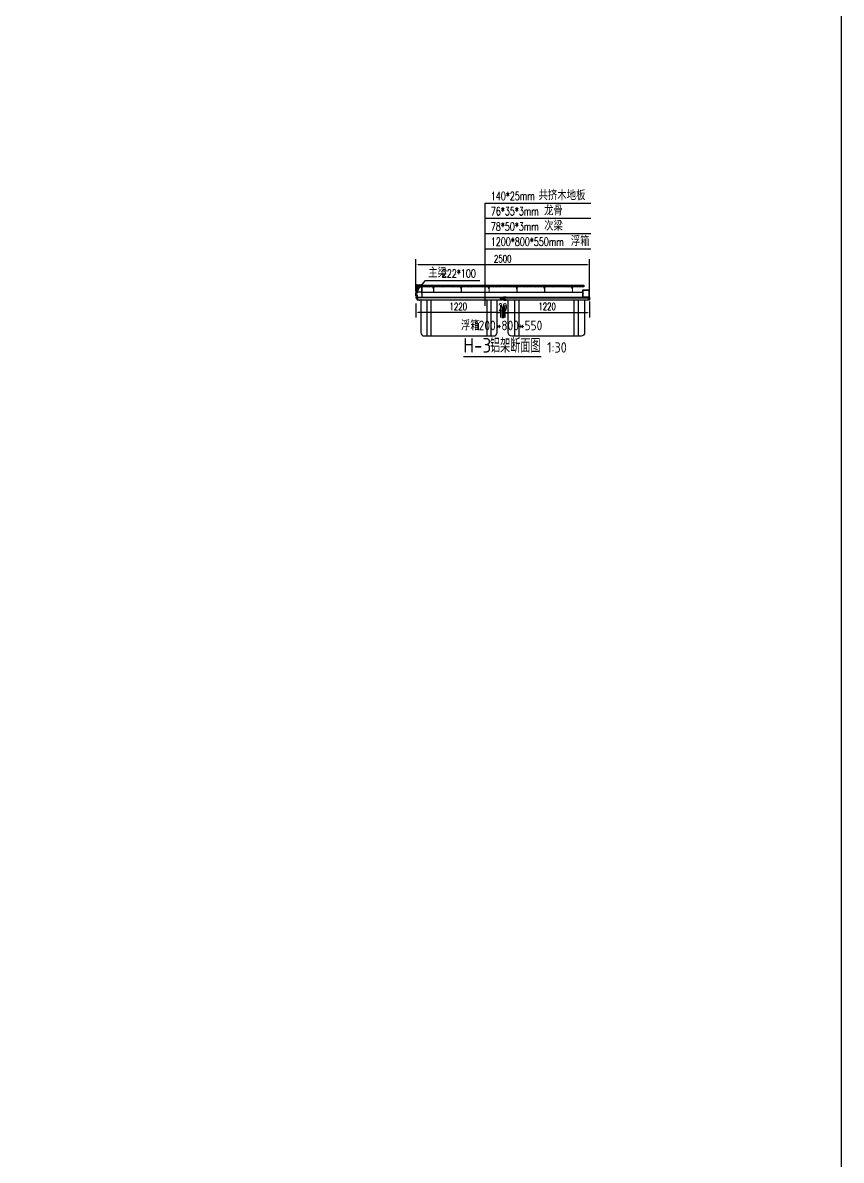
# Model space of a CAD drawing. Extents: x -89702 to 926017, y -610001 to -56924.
# Drawn here: x 151768 to 163556, y -559742 to -543348 of the extents above; entities that cross this region are included whole.
import ezdxf

# ---------------------------------------------------------------- set-up
doc = ezdxf.new("R2010")
doc.units = 0
doc.header["$LTSCALE"] = 10
doc.header["$MEASUREMENT"] = 0
for name, color, linetype in [('DIM_LEAD', 3, 'Continuous'), ('DIM_SYMB', 3, 'Continuous'), ('L-构造线', 6, 'Continuous'), ('PUB_TEXT', 7, 'Continuous'), ('W-STEEL_FRAME钢架', 3, 'Continuous'), ('W-STEEL_KEEL钢龙骨', 5, 'Continuous'), ('W-WOOD_FLOOR木地板', 30, 'Continuous'), ('浮箱U槽', 5, 'Continuous'), ('结构', 1, 'Continuous')]:
    doc.layers.add(name, color=color, linetype=linetype)
doc.styles.add('_TCH_DIM', font='SIMPLEX', dxfattribs={"bigfont": 'GBCBIG'})
doc.styles.get("Standard").update_dxf_attribs({"font": 'gbenor.shx', "bigfont": 'gbcbig.shx'})
doc.styles.add('STANDARD_T3', font='simplex.shx', dxfattribs={"width": 0.7, "bigfont": 'gbcbig.shx'})
doc.dimstyles.new('W&&30', dxfattribs={"dimtxt": 105, "dimasz": 30, "dimexe": 75, "dimexo": 90, "dimgap": 30, "dimtad": 1, "dimdec": 0, "dimzin": 0, "dimdsep": 46, "dimtxsty": 'STANDARD_T3', "dimcen": 0.09, "dimclrd": 1, "dimclre": 1, "dimclrt": 7, "dimazin": 2, "dimtfac": 1, "dimtdec": 0, "dimtix": 1, "dimtmove": 2, "dimatfit": 3, "dimfxl": 0, "dimtolj": 1, "dimtzin": 0, "dimarcsym": 0})

# ---------------------------------------------------------------- blocks, each defined once
blk = doc.blocks.new('0102')
at = {"color": 5, "lineweight": -3}
for p, q in [((-1521475, 1202749), (-1521475, 1203269)), ((-1521415, 1202749), (-1521415, 1203269)), ((-1520615, 1203269), (-1520615, 1202749)), ((-1520555, 1203269), (-1520555, 1202749))]:
    blk.add_line(p, q, dxfattribs=at)
at = {"color": 5}
blk.add_lwpolyline([(-1521615, 1203299), (-1521615, 1203269), (-1521565, 1203269), (-1520465, 1203268), (-1520415, 1203269), (-1520415, 1203299)], close=True, dxfattribs=at)
at = {"color": 5, "lineweight": -3}
blk.add_lwpolyline([(-1521565, 1203269), (-1521565, 1202799, 0.414214), (-1521515, 1202749), (-1520515, 1202749, 0.414214), (-1520465, 1202799), (-1520465, 1203269)], format="xyb", dxfattribs=at)
blk = doc.blocks.new('*D979')
at = {"layer": 'Defpoints', "color": 0, "transparency": 16777216}
for p in [(158710, -547330), (159931, -547276), (159931, -547522)]:
    blk.add_point(p, dxfattribs=at)
at = {"layer": 'W-STEEL_FRAME钢架', "color": 1, "lineweight": -2, "transparency": 16777216}
for p, q in [((159931, -547366), (159931, -547597)), ((158710, -547420), (158710, -547597)), ((158740, -547522), (159901, -547522))]:
    blk.add_line(p, q, dxfattribs=at)
at = {"layer": 'W-STEEL_FRAME钢架', "color": 1, "transparency": 16777216}
for points in [[(158740, -547517), (158740, -547527), (158710, -547522)], [(159901, -547517), (159901, -547527), (159931, -547522)]]:
    blk.add_solid(points, dxfattribs=at)
at = {"layer": 'W-STEEL_FRAME钢架', "color": 7, "transparency": 16777216, "insert": (159320, -547439), "char_height": 105, "attachment_point": 5, "style": 'STANDARD_T3'}
blk.add_mtext('\\A1;1220', dxfattribs=at)
blk = doc.blocks.new('*D977')
at = {"layer": 'Defpoints', "color": 0, "transparency": 16777216}
for p in [(157431, -547306), (158651, -547330), (157431, -547522)]:
    blk.add_point(p, dxfattribs=at)
at = {"layer": 'W-STEEL_FRAME钢架', "color": 1, "lineweight": -2, "transparency": 16777216}
for p, q in [((157431, -547396), (157431, -547597)), ((158621, -547522), (157461, -547522)), ((158651, -547420), (158651, -547597))]:
    blk.add_line(p, q, dxfattribs=at)
at = {"layer": 'W-STEEL_FRAME钢架', "color": 1, "transparency": 16777216}
for points in [[(157461, -547517), (157461, -547527), (157431, -547522)], [(158621, -547517), (158621, -547527), (158651, -547522)]]:
    blk.add_solid(points, dxfattribs=at)
at = {"layer": 'W-STEEL_FRAME钢架', "color": 7, "transparency": 16777216, "insert": (158041, -547439), "char_height": 105, "attachment_point": 5, "style": 'STANDARD_T3'}
blk.add_mtext('\\A1;1220', dxfattribs=at)
blk = doc.blocks.new('*D978')
at = {"layer": 'Defpoints', "color": 0, "transparency": 16777216}
for p in [(159931, -546832), (157431, -547310), (159931, -547318)]:
    blk.add_point(p, dxfattribs=at)
at = {"layer": 'W-STEEL_FRAME钢架', "color": 1, "lineweight": -2, "transparency": 16777216}
for p, q in [((157431, -547220), (157431, -546757)), ((157461, -546832), (159901, -546832)), ((159931, -547228), (159931, -546757))]:
    blk.add_line(p, q, dxfattribs=at)
at = {"layer": 'W-STEEL_FRAME钢架', "color": 1, "transparency": 16777216}
for points in [[(157461, -546827), (157461, -546837), (157431, -546832)], [(159901, -546827), (159901, -546837), (159931, -546832)]]:
    blk.add_solid(points, dxfattribs=at)
at = {"layer": 'W-STEEL_FRAME钢架', "color": 7, "transparency": 16777216, "insert": (158681, -546749), "char_height": 105, "attachment_point": 5, "style": 'STANDARD_T3'}
blk.add_mtext('\\A1;2500', dxfattribs=at)
blk = doc.blocks.new('$matou$00000085')
at = {"color": 0, "lineweight": 5}
for p, q in [((-17, 36, 0), (-17, 37, 0)), ((-4, 34, 0), (-4, 35, 0)), ((-1, 13, 0), (-3, 13, 0))]:
    blk.add_line(p, q, dxfattribs=at)
at = {"color": 0, "lineweight": 0, "ltscale": 0.5}
blk.add_arc((-2, 17, 0), 4.07, 274.7282, 349.8472, dxfattribs=at)
at = {"layer": '结构', "color": 0, "linetype": 'ByBlock', "lineweight": 0, "ltscale": 0.5}
for p, q in [((-7, 38, 0), (-16, 38, 0)), ((-16, 35, 0), (-8, 35, 0)), ((-7, -34, 0), (-7, 34, 0)), ((-5, 33, 0), (-4, 34, 0)), ((-4, 33, 0), (-5, 33, 0)), ((-5, 31, 0), (-4, 32, 0)), ((-4, 31, 0), (-5, 31, 0)), ((-5, 31, 0), (-4, 31, 0)), ((-4, 31, 0), (-5, 31, 0)), ((-5, 29, 0), (-4, 29, 0)), ((-4, 29, 0), (-5, 29, 0)), ((-5, 27, 0), (-4, 27, 0)), ((-4, 27, 0), (-5, 27, 0)), ((-4, 26, 0), (-5, 25, 0)), ((-5, 25, 0), (-4, 25, 0)), ((-5, 24, 0), (-4, 23, 0)), ((-4, 24, 0), (-5, 24, 0)), ((-5, 22, 0), (-4, 22, 0)), ((-4, 22, 0), (-5, 22, 0)), ((-5, 20, 0), (-4, 20, 0)), ((-4, 20, 0), (-5, 20, 0)), ((-4, 32, 0), (-4, 33, 0)), ((-4, 31, 0), (-4, 29, 0)), ((-4, 31, 0), (-4, 31, 0)), ((-4, 29, 0), (-4, 27, 0)), ((-4, 27, 0), (-4, 26, 0)), ((-4, 25, 0), (-4, 24, 0)), ((-4, 23, 0), (-4, 22, 0)), ((-4, 22, 0), (-4, 20, 0)), ((-4, 20, 0), (-4, 19, 0)), ((-4, -34, 0), (-4, 12, 0)), ((-1, 34, 0), (-1, 35, 0)), ((0, 33, 0), (-1, 34, 0)), ((-1, 33, 0), (0, 33, 0)), ((-1, 32, 0), (-1, 33, 0)), ((0, 31, 0), (-1, 32, 0)), ((-1, 31, 0), (0, 31, 0)), ((-1, 30, 0), (-1, 31, 0)), ((0, 30, 0), (-1, 30, 0)), ((-1, 29, 0), (0, 30, 0)), ((-1, 28, 0), (-1, 29, 0)), ((0, 28, 0), (-1, 28, 0)), ((-1, 28, 0), (0, 28, 0)), ((-1, 26, 0), (-1, 28, 0)), ((0, 26, 0), (-1, 26, 0)), ((-1, 26, 0), (0, 26, 0)), ((-1, 25, 0), (-1, 26, 0)), ((0, 24, 0), (-1, 25, 0)), ((-1, 24, 0), (0, 24, 0)), ((-1, 23, 0), (-1, 24, 0)), ((0, 22, 0), (-1, 23, 0)), ((-1, 22, 0), (0, 22, 0)), ((-1, 22, 0), (-1, 22, 0)), ((-1, 21, 0), (-1, 22, 0)), ((0, 21, 0), (-1, 21, 0)), ((-1, 20, 0), (0, 21, 0)), ((-1, 19, 0), (-1, 20, 0)), ((2, 38, 0), (16, 38, 0)), ((3, 34, 0), (3, 17, 0)), ((16, 35, 0), (4, 35, 0)), ((17, 37, 0), (17, 36, 0)), ((-17, -35, 0), (-8, -35, 0)), ((-17, -38, 0), (-17, -36, 0)), ((17, -38, 0), (-17, -38, 0)), ((-3, -35, 0), (17, -35, 0)), ((17, -36, 0), (17, -38, 0))]:
    blk.add_line(p, q, dxfattribs=at)
for centre, radius, start, end in [((-16, 37, 0), 1, 90, 180), ((-16, 36, 0), 1, 180, 270), ((-8, 34, 0), 1, 0, 90), ((-7, 35, 0), 3, 0, 90.0017), ((-2, 19, 0), 1.75, 180, 0), ((-3, 12, 0), 1, 90, 180), ((2, 35, 0), 3, 89.9983, 180), ((4, 34, 0), 1, 90, 180), ((16, 37, 0), 1, 0, 90), ((16, 36, 0), 1, 270, 360), ((-17, -36, 0), 0.5, 90, 180), ((-17, -38, 0), 0.5, 180, 270), ((-8, -34, 0), 1, 270, 0), ((-3, -34, 0), 1, 180, 270), ((17, -36, 0), 0.5, 0, 90), ((17, -38, 0), 0.5, 270, 0)]:
    blk.add_arc(centre, radius, start, end, dxfattribs=at)
blk = doc.blocks.new('*U975')
at = {"layer": 'W-STEEL_KEEL钢龙骨', "yscale": -1, "rotation": 180}
blk.add_blockref('$matou$00000085', (0, 0, 0), dxfattribs=at)
blk = doc.blocks.new('*U976')
at = {"layer": '浮箱U槽', "color": 0, "linetype": 'ByBlock', "lineweight": -2, "transparency": 16777216}
for p in [(-2000, 0), (-1600, 0), (-1200, 0), (-800, 0), (-400, 0), (0, 0)]:
    blk.add_blockref('*U975', p, dxfattribs=at)
blk = doc.blocks.new('*D980')
at = {"layer": 'Defpoints', "color": 0, "transparency": 16777216}
for p in [(158671, -547347), (158690, -547347), (158690, -547529)]:
    blk.add_point(p, dxfattribs=at)
at = {"layer": 'W-STEEL_FRAME钢架', "color": 1, "lineweight": -2, "transparency": 16777216}
for p, q in [((158641, -547529), (158611, -547529)), ((158671, -547437), (158671, -547604)), ((158671, -547529), (158690, -547529)), ((158690, -547437), (158690, -547604)), ((158720, -547529), (158750, -547529))]:
    blk.add_line(p, q, dxfattribs=at)
at = {"layer": 'W-STEEL_FRAME钢架', "color": 1, "transparency": 16777216}
for points in [[(158641, -547524), (158641, -547534), (158671, -547529)], [(158720, -547524), (158720, -547534), (158690, -547529)]]:
    blk.add_solid(points, dxfattribs=at)
at = {"layer": 'W-STEEL_FRAME钢架', "color": 7, "transparency": 16777216, "insert": (158681, -547446), "char_height": 105, "attachment_point": 5, "style": 'STANDARD_T3'}
blk.add_mtext('\\A1;20', dxfattribs=at)

msp = doc.modelspace()

# ---------------------------------------------------------------- hatches: boundary and pattern name
at = {"layer": 'W-WOOD_FLOOR木地板'}
h = msp.add_hatch(dxfattribs=at)
h.set_pattern_fill('木纹01', color=256, scale=50)
h.set_pattern_definition([(360, (-191709.37, -372292.7), (200, 200), [10, -190]), (360, (-191849.37, -372272.7), (200, 200), [20, -180]), (360, (-191719.37, -372262.7), (200, 200), [10, -190]), (360, (-191839.37, -372242.7), (200, 200), [10, -190]), (360, (-191719.37, -372232.7), (200, 200), [10, -190]), (360, (-191829.37, -372222.7), (200, 200), [10, -190]), (360, (-191719.37, -372212.7), (200, 200), [10, -190]), (360, (-191829.37, -372192.7), (200, 200), [10, -110, 10, -70]), (360, (-191829.37, -372172.7), (200, 200), [20, -100, 10, -70]), (360, (-191839.37, -372142.7), (200, 200), [10, -30, 10, -80, 10, -60]), (360, (-191849.37, -372122.7), (200, 200), [10, -40, 20, -130]), (360, (-191719.37, -372112.7), (200, 200), [10, -190]), (360, (-191849.37, -372102.7), (200, 200), [10, -50, 10, -130]), (45, (-191869.37, -372292.7), (1e-13, 200), [28.2842, -254.55851]), (45, (-191699.37, -372292.7), (1e-13, 200), [56.56854, -226.27417]), (45, (-191699.37, -372192.7), (1e-13, 200), [14.142, -268.70071]), (45, (-191869.37, -372172.7), (1e-13, 200), [42.4264, -240.41631]), (45, (-191699.37, -372172.7), (1e-13, 200), [70.71068, -212.13203]), (45, (-191699.37, -372142.7), (1e-13, 200), [42.4264, -240.41631]), (315, (-191739.37, -372122.7), (200, -1e-13), [14.142, -268.70071]), (315, (-191809.37, -372282.7), (200, -1e-13), [28.2842, -254.55851]), (315, (-191799.37, -372202.7), (200, -1e-13), [28.2842, -254.55851]), (315, (-191739.37, -372242.7), (200, -1e-13), [28.2842, -254.55851]), (315, (-191749.37, -372162.7), (200, -1e-13), [28.2842, -254.55851]), (315, (-191739.37, -372142.7), (200, -1e-13), [42.4264, -240.41631]), (315, (-191789.37, -372262.7), (200, -1e-13), [42.4264, -240.41631]), (315, (-191759.37, -372252.7), (200, -1e-13), [42.4264, -240.41631]), (315, (-191789.37, -372182.7), (200, -1e-13), [42.4264, -240.41631]), (315, (-191769.37, -372172.7), (200, -1e-13), [42.4264, -240.41631]), (26.56505, (-191859.37, -372252.7), (200, 8e-08), [22.36068, -424.85292]), (26.56505, (-191709.37, -372262.7), (200, 8e-08), [89.44272, -357.77088]), (26.56505, (-191709.37, -372232.7), (200, 8e-08), [89.44272, -357.77088]), (26.56505, (-191709.37, -372212.7), (200, 8e-08), [89.4428, -134, 44.722, -179.048795]), (26.56505, (-191689.37, -372182.7), (200, 8e-08), [22.36068, -424.85292]), (26.56505, (-191869.37, -372112.7), (200, 8e-08), [22.36068, -424.85292]), (26.56505, (-191709.37, -372112.7), (200, 8e-08), [44.72136, -402.49224]), (333.43495, (-191759.37, -372292.7), (200, -8e-08), [44.72136, -402.49224]), (333.43495, (-191829.37, -372242.7), (200, -8e-08), [44.72136, -402.49224]), (333.43495, (-191829.37, -372272.7), (200, -8e-08), [22.36068, -424.85224]), (333.43495, (-191819.37, -372222.7), (200, -8e-08), [67.08204, -380.13156]), (333.43495, (-191779.37, -372222.7), (200, -8e-08), [44.72136, -402.49224]), (333.43495, (-191759.37, -372212.7), (200, -8e-08), [44.72136, -402.49224]), (333.43495, (-191819.37, -372192.7), (200, -8e-08), [22.36068, -424.85224]), (333.43495, (-191809.37, -372172.7), (200, -8e-08), [22.36068, -424.85224]), (333.43495, (-191729.37, -372132.7), (200, -8e-08), [22.36068, -424.85224]), (333.43495, (-191739.37, -372202.7), (200, -8e-08), [22.36068, -424.85224]), (333.43495, (-191829.37, -372142.7), (200, -8e-08), [67.08204, -380.13156]), (333.43495, (-191839.37, -372122.7), (200, -8e-08), [44.72136, -402.49224]), (333.43495, (-191729.37, -372182.7), (200, -8e-08), [22.36, -201.24, 22.36, -201.253595]), (333.43495, (-191789.37, -372142.7), (200, -8e-08), [44.72136, -402.49224]), (333.43495, (-191779.37, -372122.7), (200, -8e-08), [44.72136, -402.49224]), (333.43495, (-191839.37, -372102.7), (200, -8e-08), [44.72136, -402.49224]), (333.43495, (-191779.37, -372102.7), (200, -8e-08), [44.72136, -402.49224])])
h.paths.add_polyline_path([(157507.8, -547129.4), (157507.8, -547153.4), (159851.4, -547153.4), (159851.4, -547129.4)])

# ---------------------------------------------------------------- linework, layer by layer
at = {"color": 3, "lineweight": -3}
for p, q in [((157449.6, -547192), (157449.6, -547148.9)), ((157455.1, -547149.9), (157467.7, -547149.9)), ((157466.1, -547125.3), (157466.4, -547124.9)), ((157467.5, -547124.9), (157467.8, -547125.3)), ((157468.1, -547125.3), (157468.4, -547124.9)), ((157470.1, -547125.3), (157470.4, -547124.9)), ((157470.6, -547124.8), (157475.7, -547124.8)), ((157470.6, -547124.8), (157472.4, -547124.8)), ((157481.2, -547127.3), (157481.2, -547131.6)), ((157495.3, -547131.6), (157495.3, -547127.3)), ((157500.8, -547124.8), (157505.9, -547124.8)), ((157514.4, -547125.3), (157514.1, -547124.9)), ((157516.4, -547125.3), (157516.1, -547124.9)), ((157517, -547124.9), (157516.7, -547125.3)), ((157517.9, -547154.4), (157517.9, -547192)), ((157518.4, -547125.3), (157518.1, -547124.9)), ((157521.1, -547124.8), (157523.5, -547124.8)), ((157430.5, -547257.5), (157430.5, -547238.7)), ((157517.9, -547258.7), (157517.9, -547308))]:
    msp.add_line(p, q, dxfattribs=at)
at = {"color": 0}
msp.add_line((157481.2, -547129.5), (157495.3, -547129.5), dxfattribs=at)
at = {"color": 1, "lineweight": -3}
for p, q in [((157517.9, -547233), (159830.5, -547233)), ((157517.9, -547303.5), (159830.5, -547303.5))]:
    msp.add_line(p, q, dxfattribs=at)
at = {"color": 3, "lineweight": -3}
for points in [[(157450.6, -547124.8, 0.4142136), (157430.5, -547144.9), (157430.5, -547146.5)], [(157434.6, -547143.9), (157434.6, -547143.9), (157451.1, -547143.9, -0.4142136), (157453.1, -547145.9), (157453.1, -547147.9, 0.4139088), (157455.1, -547149.9)], [(157437.2, -547229.2, -0.4035353), (157438.3, -547230.1), (157439.7, -547237.4, 0.3624885), (157440.7, -547238.3), (157447.6, -547238.3, 0.4142136), (157449.6, -547236.3), (157449.6, -547193.2)], [(157447.6, -547146.9), (157440.7, -547146.9, 0.3624885), (157439.7, -547147.7), (157438.3, -547155.1)], [(157449.6, -547192, 0.1989124), (157449.6, -547192.1), (157449.9, -547192.4, -0.4142136), (157449.9, -547192.7), (157449.6, -547193, 0.1989124), (157449.6, -547193.2)], [(157450.6, -547128.8), (157450.6, -547128.8), (157466.7, -547128.8, -0.4142136), (157469.7, -547131.8), (157469.7, -547147.9, -0.4145184), (157467.7, -547149.9)], [(157455.3, -547124.8, -0.1989124), (157455.5, -547124.9), (157455.8, -547125.3)], [(157456.1, -547125.3), (157456.4, -547124.9, -0.1989124), (157456.5, -547124.8), (157457.3, -547124.8, -0.1989124), (157457.5, -547124.9), (157457.8, -547125.3)], [(157458.1, -547125.3), (157458.4, -547124.9, -0.1989124), (157458.5, -547124.8), (157459.4, -547124.8, -0.1989124), (157459.5, -547124.9), (157459.8, -547125.3)], [(157460.1, -547125.3), (157460.4, -547124.9, -0.1989124), (157460.5, -547124.8), (157461.4, -547124.8, -0.1989124), (157461.5, -547124.9), (157461.8, -547125.3)], [(157462.1, -547125.3), (157462.4, -547124.9, -0.1989124), (157462.5, -547124.8), (157463.4, -547124.8, -0.1989124), (157463.5, -547124.9), (157463.8, -547125.3)], [(157464.1, -547125.3), (157464.4, -547124.9, -0.1989124), (157464.5, -547124.8), (157465.4, -547124.8, -0.1989124), (157465.5, -547124.9), (157465.8, -547125.3)], [(157466.4, -547124.9, -0.1989124), (157466.5, -547124.8), (157467.4, -547124.8)], [(157468.6, -547124.8), (157469.4, -547124.8, -0.1989124), (157469.5, -547124.9), (157469.8, -547125.3)], [(157487.7, -547149.9), (157474.2, -547149.9, -0.4142136), (157473.2, -547148.9), (157473.2, -547132.9, -0.4142136), (157474.2, -547131.8), (157481, -547131.8)], [(157488.8, -547149.9, 0.1989124), (157488.7, -547150), (157488.4, -547150.3, -0.4142136), (157488.1, -547150.3), (157487.8, -547150, 0.1989124), (157487.7, -547149.9)], [(157488.8, -547149.9), (157502.3, -547149.9, 0.4142136), (157503.3, -547148.9), (157503.3, -547132.9, 0.4142136), (157502.3, -547131.8), (157495.5, -547131.8)], [(157506.4, -547125.3), (157506.1, -547124.9, 0.1989124), (157505.9, -547124.8), (157504.1, -547124.8)], [(157508.4, -547125.3), (157508.1, -547124.9, 0.1989124), (157507.9, -547124.8), (157507.1, -547124.8, 0.1989124), (157507, -547124.9), (157506.6, -547125.3)], [(157517.9, -547154.4, 0.4142136), (157516.9, -547153.4), (157507.8, -547153.4, -0.4142136), (157506.8, -547152.4), (157506.8, -547128.8, -0.4142136), (157507.8, -547127.8)], [(157530.9, -547127.3), (157530.9, -547127.6, -0.4142136), (157530.7, -547127.8), (157507.8, -547127.8)], [(157510.4, -547125.3), (157510.1, -547124.9, 0.1989124), (157509.9, -547124.8), (157509.1, -547124.8, 0.1989124), (157509, -547124.9), (157508.7, -547125.3)], [(157512.4, -547125.3), (157512.1, -547124.9, 0.1989124), (157511.9, -547124.8), (157511.1, -547124.8, 0.1989124), (157511, -547124.9), (157510.7, -547125.3)], [(157514, -547124.8), (157513.1, -547124.8, 0.1989124), (157513, -547124.9), (157512.7, -547125.3)], [(157516, -547124.8), (157515.1, -547124.8, 0.1989124), (157515, -547124.9), (157514.7, -547125.3)], [(157518, -547124.8), (157517.1, -547124.8, 0.1989124), (157517, -547124.9)], [(157517.8, -547192.1), (157517.5, -547192.4, 0.4142136), (157517.5, -547192.7), (157517.8, -547193, -0.1989124), (157517.9, -547193.2), (157517.9, -547193.2), (157517.9, -547257.5)], [(157520.4, -547125.3), (157520.1, -547124.9, 0.1989124), (157520, -547124.8), (157519.1, -547124.8, 0.1989124), (157519, -547124.9), (157518.7, -547125.3)], [(157521.1, -547124.8, 0.1989124), (157521, -547124.9), (157520.7, -547125.3)], [(157430.5, -547257.5, 0.1989124), (157430.6, -547257.6), (157430.9, -547258, -0.4142136), (157430.9, -547258.2), (157430.6, -547258.5, 0.1989124), (157430.5, -547258.7)], [(157430.5, -547283.4, 0.4142136), (157433, -547286), (157434.3, -547286, 0.4142136), (157434.5, -547285.8)], [(157430.5, -547305.5), (157430.5, -547309.5, 0.4142136), (157432.5, -547311.6)], [(157461.6, -547347.7, -0.4142136), (157449.6, -547335.6), (157449.6, -547313.6, 0.4142136), (157447.6, -547311.6), (157432.5, -547311.6)], [(157434.5, -547300.2, 0.4142136), (157434.3, -547300), (157433, -547300)], [(157434.5, -547285.8), (157434.5, -547278.9, -0.4142136), (157435.5, -547277.9), (157448.6, -547277.9, -0.4142136), (157449.6, -547278.9), (157449.6, -547292.4, 0.1989124), (157449.6, -547292.5), (157449.9, -547292.8, -0.4142136), (157449.9, -547293.1), (157449.6, -547293.4, 0.1989124), (157449.6, -547293.6), (157449.6, -547307, -0.4142136), (157448.6, -547308), (157435.5, -547308, -0.4142136), (157434.5, -547307), (157434.5, -547300.2)], [(157529.9, -547311.6), (157454.6, -547311.6, 0.4142136), (157452.6, -547313.6), (157452.6, -547335.6, 0.4142136), (157461.6, -547344.7)], [(157478.3, -547347.6), (157478.6, -547347.3, -0.4142136), (157478.8, -547347.3), (157479.1, -547347.6, 0.1989124), (157479.3, -547347.7), (157487.7, -547347.7, 0.4142136), (157488.7, -547346.7), (157488.7, -547345.7, 0.4142136), (157487.7, -547344.7), (157461.6, -547344.7)], [(157478.3, -547347.6, -0.1989124), (157478.1, -547347.7), (157461.6, -547347.7)], [(157517.9, -547230), (157517.9, -547308, 2.4142136), (157518.4, -547308.5), (157529.9, -547308.5, -0.4142136), (157530.9, -547309.5), (157530.9, -547310.5, -0.4142136), (157529.9, -547311.6)], [(157517.8, -547257.6), (157517.5, -547258, 0.4142136), (157517.5, -547258.2), (157517.8, -547258.5)]]:
    msp.add_lwpolyline(points, format="xyb", dxfattribs=at)
for points in [[(157514.3, -547305, -0.4142136), (157511.3, -547308), (157456.1, -547308, -0.4142136), (157453.1, -547305), (157453.1, -547277.4, 0.4142136), (157450.1, -547274.4), (157437, -547274.4, -0.4142136), (157434, -547271.4), (157434, -547245.8, -0.4142136), (157437, -547242.8), (157450.1, -547242.8, 0.4142136), (157453.1, -547239.8), (157453.1, -547230.2, -0.4142136), (157455.1, -547228.2), (157511.3, -547228.2, -0.4142136), (157514.3, -547231.2)], [(157506.3, -547156.9, -0.356394), (157503.4, -547154.5, 0.356394), (157501.4, -547152.9), (157456.1, -547152.9, 0.4142136), (157453.1, -547155.9), (157453.1, -547223.2, 0.4142136), (157455.1, -547225.2), (157511.3, -547225.2, 0.4142136), (157514.3, -547222.2), (157514.3, -547160, 0.4142136), (157511.3, -547156.9)]]:
    msp.add_lwpolyline(points, format="xyb", close=True, dxfattribs=at)
for points in [[(157450.6, -547124.8), (157455.3, -547124.8), (157453, -547124.8)], [(157430.5, -547283.4), (157430.5, -547273), (157430.5, -547258.7)]]:
    msp.add_lwpolyline(points, dxfattribs=at)
at = {"color": 4}
for points in [[(158670.6, -547303.5), (158670.6, -547346.5), (158630.6, -547346.5), (158630.6, -547342.5), (158666.6, -547342.5), (158666.6, -547307.5), (158630.6, -547307.5), (158630.6, -547303.5)], [(158690.4, -547303.5), (158690.4, -547346.5), (158730.4, -547346.5), (158730.4, -547342.5), (158694.4, -547342.5), (158694.4, -547307.5), (158730.4, -547307.5), (158730.4, -547303.5)], [(159930.4, -547303.5), (159930.4, -547346.5), (159890.4, -547346.5), (159890.4, -547342.5), (159926.4, -547342.5), (159926.4, -547307.5), (159890.4, -547307.5), (159890.4, -547303.5)]]:
    msp.add_lwpolyline(points, close=True, dxfattribs=at)
at = {"color": 3, "lineweight": -3}
for centre, radius, start, end in [((157440.4, -547146.5), 9.88, 179.70936, 251.9861), ((157450.5, -547144.8), 16, 89.81657, 176.44721), ((157437.3, -547154.9), 1, 270, 349.7), ((157447.6, -547148.9), 2.01, 0, 90), ((157455.9, -547125.2), 0.201, 225, 315), ((157457.9, -547125.2), 0.201, 225, 315), ((157459.9, -547125.2), 0.201, 225, 315), ((157461.9, -547125.2), 0.201, 225, 315), ((157464, -547125.2), 0.201, 225, 315), ((157466, -547125.2), 0.201, 225, 315), ((157467.4, -547125), 0.201, 45, 90), ((157468, -547125.2), 0.201, 225, 315), ((157468.6, -547125), 0.201, 90, 135), ((157470, -547125.2), 0.201, 225, 315), ((157470.6, -547125), 0.201, 90, 135), ((157476, -547131.4), 6.62, 38.30466, 92.80743), ((157481, -547131.6), 0.201, 270, 0.27411), ((157500.5, -547131.4), 6.62, 87.19257, 141.69534), ((157495.5, -547131.6), 0.201, 180, 270), ((157506.5, -547125.2), 0.201, 225, 315), ((157508.5, -547125.2), 0.201, 225, 315), ((157510.5, -547125.2), 0.201, 225, 315), ((157512.5, -547125.2), 0.201, 225, 315), ((157514, -547125), 0.201, 45, 90), ((157514.5, -547125.2), 0.201, 225, 315), ((157516, -547125), 0.201, 45, 90), ((157516.5, -547125.2), 0.201, 225, 315), ((157517.7, -547192), 0.201, 315, 0), ((157518, -547125), 0.201, 45, 90), ((157518.6, -547125.2), 0.201, 225, 315), ((157520.6, -547125.2), 0.201, 225, 315), ((157522.9, -547138.6), 13.8, 54.83943, 92.38149), ((157440.6, -547238.7), 10.1, 110.04221, 179.70548), ((157437.1, -547305.2), 6.62, 128.30466, 182.80743), ((157517.7, -547257.5), 0.201, 315, 0), ((157517.7, -547258.7), 0.201, 360, 45)]:
    msp.add_arc(centre, radius, start, end, dxfattribs=at)
at = {"layer": 'DIM_LEAD'}
for p, q in [((157457.2, -547198), (157570.2, -547064.1)), ((157570.2, -547064.1), (158350.4, -547064.1))]:
    msp.add_line(p, q, dxfattribs=at)
at = {"layer": 'DIM_LEAD', "const_width": 16}
msp.add_lwpolyline([(157452.1, -547204.2, 1), (157462.4, -547191.9, 1)], format="xyb", close=True, dxfattribs=at)
at = {"layer": 'DIM_SYMB'}
for p, q in [((158429.3, -546605.8), (158429.3, -545946.4)), ((158429.3, -545946.4), (159948.9, -545946.4)), ((158429.3, -546166.2), (159948.9, -546166.2)), ((158429.3, -546386), (159948.9, -546386)), ((158429.3, -547429.2), (158429.3, -546605.8)), ((158429.3, -546605.8), (159948.9, -546605.8))]:
    msp.add_line(p, q, dxfattribs=at)
at = {"layer": 'DIM_SYMB', "const_width": 21}
msp.add_lwpolyline([(158112.4, -548160.1), (159236.5, -548160.1)], dxfattribs=at)
at = {"layer": 'L-构造线'}
msp.add_lwpolyline([(111175.6, -490906.1), (163556.4, -490906.1), (163556.4, -610000.5), (111175.6, -610000.5)], close=True, dxfattribs=at)
at = {"layer": 'L-构造线', "color": 2}
for points in [[(159830.5, -547303.5), (159930.5, -547303.5), (159930.5, -547203.5), (159830.5, -547203.5)], [(159835.5, -547298.5), (159925.5, -547298.5), (159925.5, -547208.5), (159835.5, -547208.5)]]:
    msp.add_lwpolyline(points, close=True, dxfattribs=at)
at = {"layer": 'W-WOOD_FLOOR木地板'}
msp.add_lwpolyline([(157507.8, -547129.4), (159851.4, -547129.4), (159851.4, -547153.4), (157507.8, -547153.4)], close=True, dxfattribs=at)

# ---------------------------------------------------------------- block references
at = {"color": 0}
msp.add_blockref('0102', (1679065.4, -1750611.1), dxfattribs=at)
at = {"color": 0, "xscale": -1}
msp.add_blockref('0102', (-1361704.4, -1750613.2), dxfattribs=at)
at = {"layer": '浮箱U槽'}
msp.add_blockref('*U976', (159680.3, -547194.4), dxfattribs=at)

# ---------------------------------------------------------------- texts
at = {"layer": 'PUB_TEXT', "color": 7, "style": '_TCH_DIM', "width": 0.705882}
for s, p in [('140*25mm', (158509.1, -545904.4)), ('76*35*3mm', (158509.1, -546124.2)), ('78*50*3mm', (158509.1, -546344)), ('1200*800*550mm', (158509.1, -546563.8)), ('222*100', (157804.4, -547022.1))]:
    msp.add_text(s, height=119, dxfattribs=at).set_placement(p)
at = {"layer": 'PUB_TEXT', "color": 7, "style": '_TCH_DIM'}
for s, p in [('共挤木地板', (159197.1, -545904.4)), ('龙骨', (159277.1, -546124.2)), ('次梁', (159277.1, -546344)), ('浮箱', (159661.1, -546563.8)), ('主梁', (157607.8, -547022.1))]:
    msp.add_text(s, height=135.04, dxfattribs=at).set_placement(p)
at = {"layer": 'PUB_TEXT'}
for s, height, p in [('浮箱', 135.04, (158078.6, -547780.9)), ('1200*800*550', 140, (158275.2, -547780.9))]:
    msp.add_text(s, height=height, dxfattribs=at).set_placement(p)
at = {"layer": 'PUB_TEXT', "color": 7}
for s, height, p in [('铝架断面图', 202.55, (158497.4, -548102.4)), ('H-3', 210, (158112.4, -548102.4)), ('1:30', 150, (159320.5, -548102.4))]:
    msp.add_text(s, height=height, dxfattribs=at).set_placement(p)

# ---------------------------------------------------------------- dimensions: what is measured, and where the dimension line sits
at = {"layer": 'W-STEEL_FRAME钢架'}
for base, p1, p2, picture, middle in [((159930.5, -546832), (157430.5, -547309.6), (159930.5, -547317.8), '*D978', (158680.5, -546749.5)), ((157430.5, -547521.6), (158650.6, -547329.5), (157430.5, -547305.5), '*D977', (158040.6, -547439.1))]:
    dim = msp.add_linear_dim(base=base, p1=p1, p2=p2, angle=180, dimstyle='W&&30', dxfattribs=at)
    dim.commit()
    dim.dimension.update_dxf_attribs({"geometry": picture, "text_midpoint": middle})
for base, p1, p2, picture, middle in [((158690.4, -547528.7), (158670.6, -547346.5), (158690.4, -547346.5), '*D980', (158680.5, -547446.2)), ((159930.5, -547521.6), (158710.4, -547329.6), (159930.5, -547275.9), '*D979', (159320.5, -547439.1))]:
    dim = msp.add_linear_dim(base=base, p1=p1, p2=p2, dimstyle='W&&30', dxfattribs=at)
    dim.commit()
    dim.dimension.update_dxf_attribs({"geometry": picture, "text_midpoint": middle})

doc.saveas('drawing.dxf')
